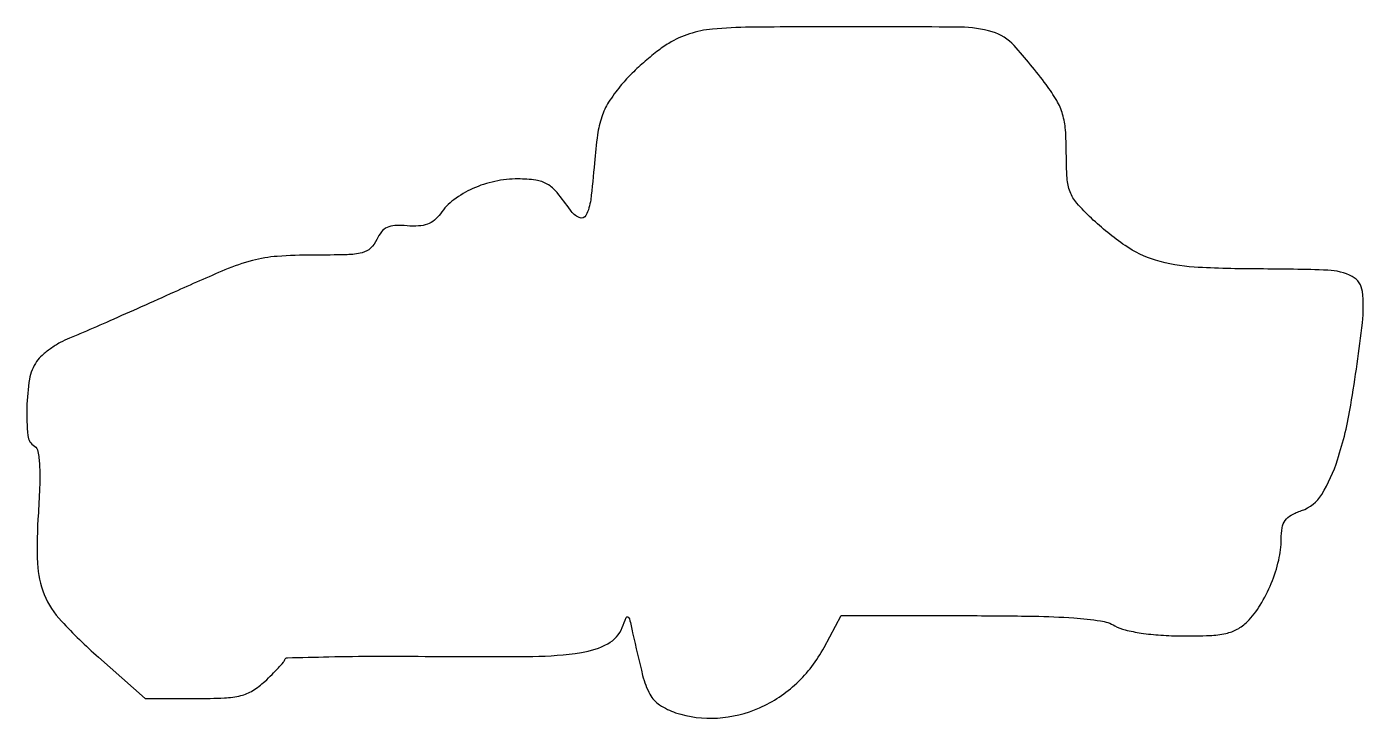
# Model space of a CAD drawing. Extents: x 0 to 193, y 0 to 100.
import ezdxf

# ---------------------------------------------------------------- set-up
doc = ezdxf.new("R2010")
doc.units = 0

msp = doc.modelspace()

# ---------------------------------------------------------------- linework, layer by layer
msp.add_lwpolyline([(92.643628, 97.567586, 0.027604), (90.940206, 96.386502, 0.015463), (88.99959, 94.777082, 0.015392), (87.1336, 93.024462, 0.024145), (85.653724, 91.396075, 0.032081), (83.974037, 89.069126, 0.059301), (82.976601, 86.964831, 0.047005), (82.369341, 84.373952, 0.01367), (81.923012, 80.293528, -0.009938), (81.381699, 74.978065, -0.087987), (80.69481, 72.732787, -0.407998), (79.728697, 72.408736, -0.129188), (78.452345, 73.501572, 0.020516), (76.549475, 76.021496, 0.086504), (75.118886, 77.252163, 0.10117), (73.472723, 77.827416, 0.033646), (70.910913, 78, 0.052489), (67.566365, 77.647929, 0.05281), (64.375669, 76.607239, 0.055976), (61.654176, 75.003, 0.078991), (59.700599, 72.982933, -0.066991), (58.844319, 72.054133, -0.085595), (57.836646, 71.475241, -0.072732), (56.565504, 71.210328, -0.035217), (54.90084, 71.227222, 0.030466), (53.143742, 71.261736, 0.096048), (52.002172, 70.991093, 0.120306), (51.191023, 70.356666, 0.0626), (50.523817, 69.25, -0.10153), (49.641341, 68.013555, -0.127907), (48.407565, 67.348924, -0.053796), (46.241267, 67.060852, -0.006179), (41.317204, 67, 0.017249), (36.160804, 66.82206, 0.047945), (32.588507, 66.227937, 0.035034), (28.620401, 64.865827, 0.005982), (21.304333, 61.66282, -0.001195), (16.543694, 59.524051, -0.001385), (12.001136, 57.511374, -0.001234), (8.146082, 55.827411, -0.00822), (6.210173, 55.025002, 0.034004), (4.843566, 54.374144, 0.026692), (3.457807, 53.49405, 0.027374), (2.253197, 52.531957, 0.057843), (1.460173, 51.639677, 0.112446), (0.431596, 49.116323, 0.034217), (0.038858, 44.981622, 0.030262), (0.176397, 40.962957, 0.234804), (1.138646, 39.414312, -0.21466), (1.640137, 38.672276, -0.028215), (1.863768, 36.736306, -0.022851), (1.900348, 33.899779, -0.007975), (1.701358, 29.820957, 0.024082), (1.580162, 22.49501, 0.090847), (2.545519, 18.027464, 0.089763), (5.038351, 14.164313, 0.023187), (10.370022, 8.970173), (17.095602, 3), (24.401778, 3, 0.010585), (28.557443, 3.087987, 0.050237), (30.909681, 3.42602, 0.077365), (32.635516, 4.150696, 0.0489), (34.377783, 5.474313, 0.008512), (35.416791, 6.470642, 0.011143), (36.329794, 7.417768, 0.008836), (37.056433, 8.234485, 0.095927), (37.273806, 8.61576, -0.314299), (37.639044, 8.88479, -0.001012), (43.607839, 9.026826, -0.004893), (50.443747, 9.108741, -0.002982), (58.518837, 9.078309, 0.004914), (73.042035, 9.079685, 0.035177), (80.03478, 9.642037, 0.085251), (83.875897, 10.91776, 0.18068), (85.919122, 13.235455, -0.008555), (86.497709, 14.675065, -0.429452), (86.755209, 14.772067, -0.225917), (86.989385, 14.479755, -0.004166), (87.437745, 12.5, 0.007677), (88.881708, 6.325679, 0.061977), (89.929477, 3.615337, 0.123369), (91.327635, 2.078486, 0.067187), (93.635353, 0.955329, 0.095765), (99.664708, 0.180389, 0.088115), (105.742111, 1.660526, 0.085293), (111.099013, 5.207427, 0.082191), (115.045743, 10.380154), (117.496566, 15), (135.998283, 14.964565, -0.003541), (145.283694, 14.881026, -0.013387), (151.089549, 14.632091, -0.01928), (154.934286, 14.214545, -0.093416), (157, 13.5, 0.069798), (158.482995, 12.907768, 0.022874), (160.79639, 12.451244, 0.020745), (163.614296, 12.146825, 0.015311), (166.75, 12.035435, 0.010542), (170.695042, 12.099336, 0.044795), (173.033519, 12.397478, 0.072969), (174.668889, 13.016808, 0.069537), (176.087649, 14.087649, 0.059423), (177.975765, 16.487134, 0.039382), (179.562577, 19.616698, 0.039327), (180.641852, 22.963758, 0.058395), (181, 26.019901, -0.041222), (181.134658, 27.65045, -0.114796), (181.572234, 28.704798, -0.113764), (182.433047, 29.463244, -0.040092), (183.947688, 30.131608, 0.17404), (186.835993, 32.467544, 0.058489), (189.12672, 37.47205, 0.037261), (191.039494, 45.358858, 0.012105), (192.705252, 57.244833, 0.056997), (192.710493, 61.770044, 0.249304), (191.246447, 63.903808, 0.112118), (187.725532, 64.830982, 0.008546), (177.837717, 65, -0.014329), (168.453113, 65.269006, -0.059214), (162.873596, 66.25898, -0.078275), (158.484599, 68.379779, -0.037462), (153.608159, 72.333222, -0.024112), (151.5227, 74.499259, -0.088136), (150.542401, 76.125722, -0.076432), (150.111334, 78.108917, -0.015367), (150, 81.730572, 0.018245), (149.877999, 85.072811, 0.053381), (149.466547, 87.338631, 0.060418), (148.618016, 89.307152, 0.028694), (147.09095, 91.612495, 0.02268), (142.460457, 97.248479, 0.13973), (139.311603, 99.222694, 0.068165), (134.729938, 99.897471, 0.002885), (118.285733, 99.96879, 0.001836), (104.390427, 99.897869, 0.021152), (98.940215, 99.619269, 0.054569), (95.623231, 98.938589, 0.059979)], format="xyb", close=True)

doc.saveas('drawing.dxf')
